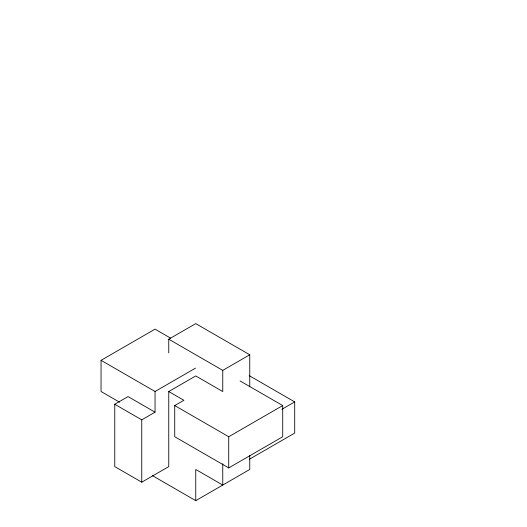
<?xml version="1.0" encoding="UTF-8"?>
<svg xmlns="http://www.w3.org/2000/svg" width="527" height="527" viewBox="0 0 527 527"><rect width="100%" height="100%" fill="white"/><g stroke="black" fill="none" stroke-linecap="round" stroke-linejoin="round"><path stroke-width="0.79" d="M119.524 402.167L101.046 391.502L101.046 360.323L155.043 329.151L170.676 338.176M168.759 352.912L168.759 339.197L195.754 323.611L249.752 354.783L249.752 386.778M168.759 339.197L222.756 370.376L222.756 391.535L195.754 375.949L168.759 391.535L168.759 466.606L141.756 482.198L114.761 466.606L114.761 404.255L128.048 396.581L155.043 412.173L155.043 391.502L101.046 360.323M155.043 391.502L195.543 368.116M222.756 370.376L249.752 354.783M114.761 404.255L141.756 419.841L155.043 412.173M240.095 380.955L282.722 405.566L282.722 436.738L228.725 467.917L174.727 436.738L174.727 405.566L183.89 400.276L168.759 391.535M174.727 405.566L228.725 436.738L282.722 405.566M281.938 409.268L294.705 401.897L294.705 433.075L249.231 459.327M152.415 475.631L195.754 500.65L249.752 469.471L249.752 455.526M249.231 375.646L294.705 401.897M228.725 436.738L228.725 467.917M222.756 463.734L222.756 485.064L195.754 469.471L195.754 500.65M141.756 419.841L141.756 482.198"/></g></svg>
